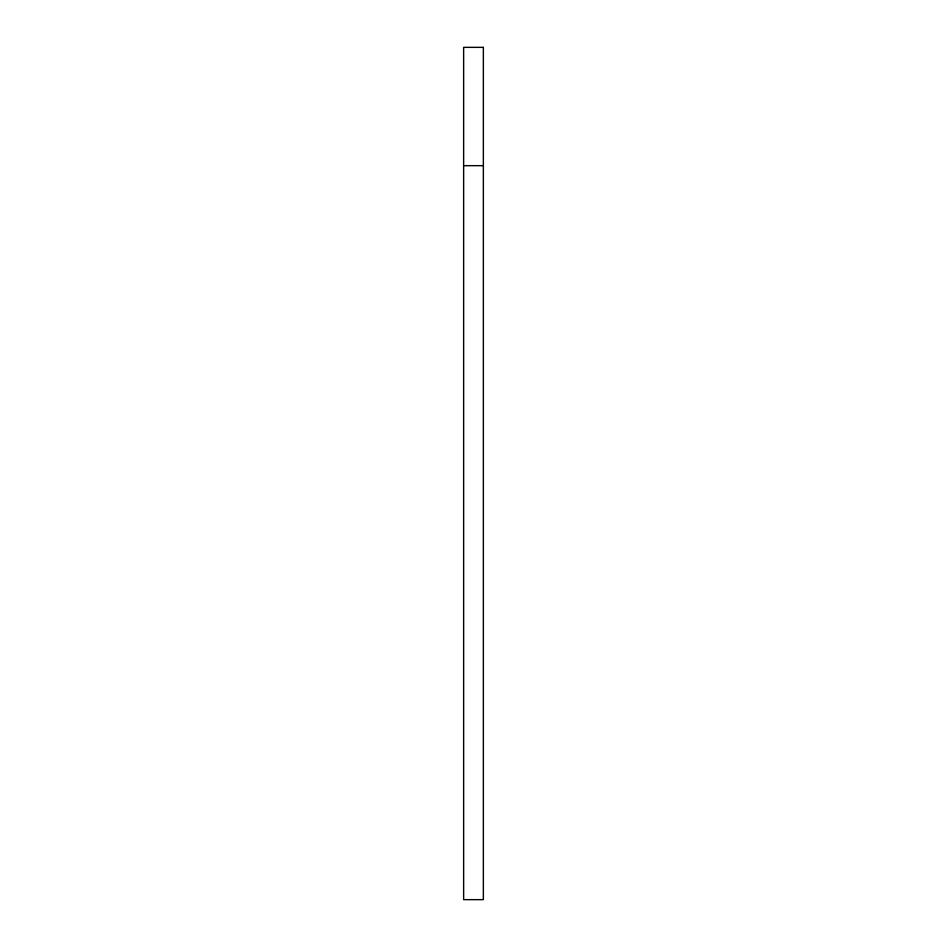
<?xml version="1.0" encoding="UTF-8"?>
<svg xmlns="http://www.w3.org/2000/svg" width="947" height="947" viewBox="0 0 947 947"><rect width="100%" height="100%" fill="white"/><g stroke="black" fill="none" stroke-linecap="round" stroke-linejoin="round"><path stroke-width="1.42" d="M463.639 165.666L483.361 165.666M483.361 47.35L463.639 47.35L463.639 899.65L483.361 899.65L483.361 47.35"/></g></svg>
